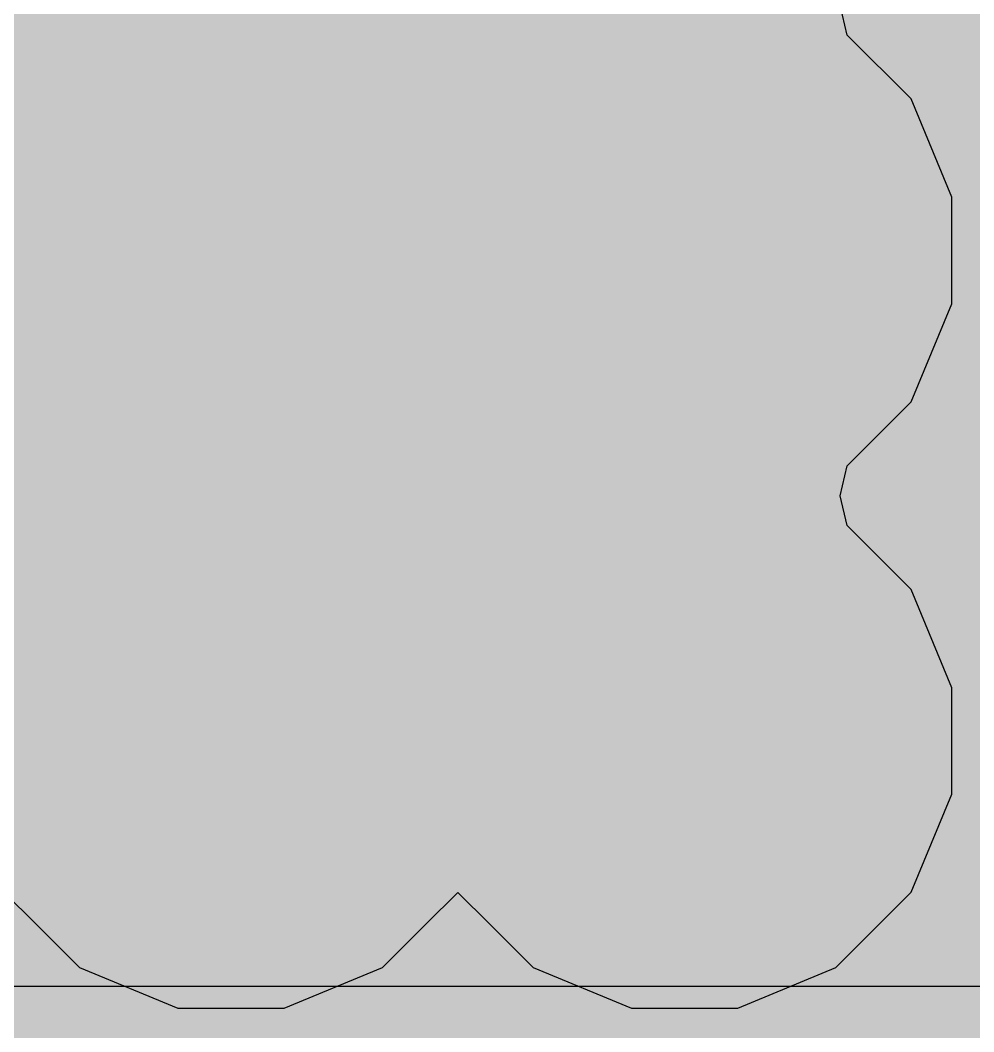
# Model space of a CAD drawing. Header units: inches. Extents: x -5 to 5328, y -4 to 5281.
# Drawn here: x 12.536 to 14.512, y 4.432 to 6.528 of the extents above; entities that cross this region are included whole.
import ezdxf

# ---------------------------------------------------------------- set-up
doc = ezdxf.new("R2010")
doc.units = ezdxf.units.IN
for name, color, linetype in [('Bottom Layer', 5, 'Continuous'), ('Bottom Solder', 6, 'Continuous'), ('Drill Drawing', 1, 'Continuous'), ('Layer 1', 16, 'Continuous'), ('Layer 2', 76, 'Continuous'), ('Top Layer', 1, 'Continuous'), ('Top Solder', 216, 'Continuous'), ('Via Holes', 16, 'Continuous')]:
    doc.layers.add(name, color=color, linetype=linetype)

# ---------------------------------------------------------------- blocks, each defined once
blk = doc.blocks.new('F____0805_139')
at = {"layer": 'Top Solder'}
blk.add_hatch(color=216, dxfattribs=at).paths.add_polyline_path([(1.7016, -0.9516), (0.4984, -0.9516), (0.4984, 0.9516), (1.7016, 0.9516)])

msp = doc.modelspace()

# ---------------------------------------------------------------- hatches: boundary and pattern name
at = {"layer": 'Bottom Layer'}
h = msp.add_hatch(color=5, dxfattribs=at)
edge = h.paths.add_edge_path()
edge.add_arc((12.9732, 6.0512), 0.3, 0, 360)
h = msp.add_hatch(color=5, dxfattribs=at)
edge = h.paths.add_edge_path()
edge.add_arc((13.913, 6.0512), 0.3, 0, 360)
h = msp.add_hatch(color=5, dxfattribs=at)
edge = h.paths.add_edge_path()
edge.add_arc((12.9732, 5.0352), 0.3, 0, 360)
h = msp.add_hatch(color=5, dxfattribs=at)
edge = h.paths.add_edge_path()
edge.add_arc((13.913, 5.0352), 0.3, 0, 360)
at = {"layer": 'Bottom Solder'}
h = msp.add_hatch(color=6, dxfattribs=at)
edge = h.paths.add_edge_path()
edge.add_arc((12.9732, 6.0512), 0.4016, 0, 360)
h = msp.add_hatch(color=6, dxfattribs=at)
edge = h.paths.add_edge_path()
edge.add_arc((13.913, 6.0512), 0.4016, 0, 360)
h = msp.add_hatch(color=6, dxfattribs=at)
edge = h.paths.add_edge_path()
edge.add_arc((12.9732, 5.0352), 0.4016, 0, 360)
h = msp.add_hatch(color=6, dxfattribs=at)
edge = h.paths.add_edge_path()
edge.add_arc((13.913, 5.0352), 0.4016, 0, 360)
at = {"layer": 'Layer 1'}
h = msp.add_hatch(color=16, dxfattribs=at)
edge = h.paths.add_edge_path()
edge.add_arc((12.9732, 6.0512), 0.3, 0, 360)
h = msp.add_hatch(color=16, dxfattribs=at)
edge = h.paths.add_edge_path()
edge.add_arc((13.913, 6.0512), 0.3, 0, 360)
h = msp.add_hatch(color=16, dxfattribs=at)
edge = h.paths.add_edge_path()
edge.add_arc((12.9732, 5.0352), 0.3, 0, 360)
h = msp.add_hatch(color=16, dxfattribs=at)
edge = h.paths.add_edge_path()
edge.add_arc((13.913, 5.0352), 0.3, 0, 360)
at = {"layer": 'Layer 2'}
h = msp.add_hatch(color=76, dxfattribs=at)
edge = h.paths.add_edge_path()
edge.add_arc((12.9732, 6.0512), 0.3, 0, 360)
h = msp.add_hatch(color=76, dxfattribs=at)
edge = h.paths.add_edge_path()
edge.add_arc((13.913, 6.0512), 0.3, 0, 360)
h = msp.add_hatch(color=76, dxfattribs=at)
edge = h.paths.add_edge_path()
edge.add_arc((12.9732, 5.0352), 0.3, 0, 360)
h = msp.add_hatch(color=76, dxfattribs=at)
edge = h.paths.add_edge_path()
edge.add_arc((13.913, 5.0352), 0.3, 0, 360)
at = {"layer": 'Top Layer'}
msp.add_hatch(color=1, dxfattribs=at).paths.add_polyline_path([(11.4375, 3.9864), (16.2205, 3.9864), (16.2205, 8.0932), (11.4375, 8.0932)])
h = msp.add_hatch(color=1, dxfattribs=at)
edge = h.paths.add_edge_path()
edge.add_arc((12.9732, 6.0512), 0.3, 0, 360)
h = msp.add_hatch(color=1, dxfattribs=at)
edge = h.paths.add_edge_path()
edge.add_arc((13.913, 6.0512), 0.3, 0, 360)
h = msp.add_hatch(color=1, dxfattribs=at)
edge = h.paths.add_edge_path()
edge.add_arc((12.9732, 5.0352), 0.3, 0, 360)
h = msp.add_hatch(color=1, dxfattribs=at)
edge = h.paths.add_edge_path()
edge.add_arc((13.913, 5.0352), 0.3, 0, 360)
at = {"layer": 'Top Solder'}
h = msp.add_hatch(color=216, dxfattribs=at)
edge = h.paths.add_edge_path()
edge.add_arc((12.9732, 6.0512), 0.4016, 0, 360)
h = msp.add_hatch(color=216, dxfattribs=at)
edge = h.paths.add_edge_path()
edge.add_arc((13.913, 6.0512), 0.4016, 0, 360)
h = msp.add_hatch(color=216, dxfattribs=at)
edge = h.paths.add_edge_path()
edge.add_arc((12.9732, 5.0352), 0.4016, 0, 360)
h = msp.add_hatch(color=216, dxfattribs=at)
edge = h.paths.add_edge_path()
edge.add_arc((13.913, 5.0352), 0.4016, 0, 360)
at = {"layer": 'Via Holes'}
h = msp.add_hatch(color=7, dxfattribs=at)
edge = h.paths.add_edge_path()
edge.add_arc((12.9732, 6.0512), 0.15, 0, 360)
h = msp.add_hatch(color=7, dxfattribs=at)
edge = h.paths.add_edge_path()
edge.add_arc((13.913, 6.0512), 0.15, 0, 360)
h = msp.add_hatch(color=7, dxfattribs=at)
edge = h.paths.add_edge_path()
edge.add_arc((12.9732, 5.0352), 0.15, 0, 360)
h = msp.add_hatch(color=7, dxfattribs=at)
edge = h.paths.add_edge_path()
edge.add_arc((13.913, 5.0352), 0.15, 0, 360)

# ---------------------------------------------------------------- linework, layer by layer
at = {"layer": 'Bottom Layer'}
for p, q in [((14.2503, 6.4974), (14.2358, 6.5592)), ((14.3826, 6.3651), (14.2503, 6.4974)), ((14.467, 6.1614), (14.3826, 6.3651)), ((14.467, 5.941), (14.467, 6.1614)), ((14.3826, 5.7374), (14.467, 5.941)), ((14.2503, 5.6051), (14.3826, 5.7374)), ((14.2358, 5.5432), (14.2503, 5.6051)), ((14.2503, 5.4814), (14.2358, 5.5432)), ((14.3826, 5.3491), (14.2503, 5.4814)), ((14.467, 5.1454), (14.3826, 5.3491)), ((14.467, 4.925), (14.467, 5.1454)), ((14.3826, 4.7214), (14.467, 4.925)), ((12.5033, 4.7212), (12.5696, 4.6553)), ((13.3767, 4.6553), (13.4431, 4.7212)), ((13.4431, 4.7212), (13.5094, 4.6553)), ((14.2268, 4.5656), (14.3826, 4.7214)), ((12.5696, 4.6553), (12.6594, 4.5656)), ((13.287, 4.5656), (13.3767, 4.6553)), ((13.5094, 4.6553), (13.5992, 4.5656)), ((12.6594, 4.5656), (12.863, 4.4812)), ((13.0834, 4.4812), (13.287, 4.5656)), ((13.5992, 4.5656), (13.8028, 4.4812)), ((14.0232, 4.4812), (14.2268, 4.5656)), ((12.863, 4.4812), (13.0834, 4.4812)), ((13.8028, 4.4812), (14.0232, 4.4812))]:
    msp.add_line(p, q, dxfattribs=at)
at = {"layer": 'Drill Drawing'}
for points in [[(12.8462, 6.1782, 0.0508, 0.0508, 0), (12.9732, 6.3052, 0.0508, 0.0508, 0)], [(12.9732, 6.3052, 0.0508, 0.0508, 0), (13.1002, 6.1782, 0.0508, 0.0508, 0)], [(13.786, 6.1782, 0.0508, 0.0508, 0), (13.913, 6.3052, 0.0508, 0.0508, 0)], [(13.913, 6.3052, 0.0508, 0.0508, 0), (14.04, 6.1782, 0.0508, 0.0508, 0)], [(12.897, 6.1274, 0.0508, 0.0508, 0), (12.9732, 6.2036, 0.0508, 0.0508, 0)], [(12.9732, 6.2036, 0.0508, 0.0508, 0), (13.0494, 6.1274, 0.0508, 0.0508, 0)], [(13.8368, 6.1274, 0.0508, 0.0508, 0), (13.913, 6.2036, 0.0508, 0.0508, 0)], [(13.913, 6.2036, 0.0508, 0.0508, 0), (13.9892, 6.1274, 0.0508, 0.0508, 0)], [(12.7192, 6.1782, 0.0508, 0.0508, 0), (12.8462, 6.0512, 0.0508, 0.0508, 0)], [(12.7192, 6.1782, 0.0508, 0.0508, 0), (12.8462, 6.1782, 0.0508, 0.0508, 0)], [(13.1002, 6.1782, 0.0508, 0.0508, 0), (13.2272, 6.1782, 0.0508, 0.0508, 0)], [(13.1002, 6.0512, 0.0508, 0.0508, 0), (13.2272, 6.1782, 0.0508, 0.0508, 0)], [(13.659, 6.1782, 0.0508, 0.0508, 0), (13.786, 6.0512, 0.0508, 0.0508, 0)], [(13.659, 6.1782, 0.0508, 0.0508, 0), (13.786, 6.1782, 0.0508, 0.0508, 0)], [(14.04, 6.1782, 0.0508, 0.0508, 0), (14.167, 6.1782, 0.0508, 0.0508, 0)], [(14.04, 6.0512, 0.0508, 0.0508, 0), (14.167, 6.1782, 0.0508, 0.0508, 0)], [(12.8208, 6.1274, 0.0508, 0.0508, 0), (12.897, 6.0512, 0.0508, 0.0508, 0)], [(12.8208, 6.1274, 0.0508, 0.0508, 0), (12.897, 6.1274, 0.0508, 0.0508, 0)], [(13.0494, 6.1274, 0.0508, 0.0508, 0), (13.1256, 6.1274, 0.0508, 0.0508, 0)], [(13.0494, 6.0512, 0.0508, 0.0508, 0), (13.1256, 6.1274, 0.0508, 0.0508, 0)], [(13.7606, 6.1274, 0.0508, 0.0508, 0), (13.8368, 6.0512, 0.0508, 0.0508, 0)], [(13.7606, 6.1274, 0.0508, 0.0508, 0), (13.8368, 6.1274, 0.0508, 0.0508, 0)], [(13.9892, 6.1274, 0.0508, 0.0508, 0), (14.0654, 6.1274, 0.0508, 0.0508, 0)], [(13.9892, 6.0512, 0.0508, 0.0508, 0), (14.0654, 6.1274, 0.0508, 0.0508, 0)], [(12.7192, 5.9242, 0.0508, 0.0508, 0), (12.8462, 6.0512, 0.0508, 0.0508, 0)], [(12.8208, 5.975, 0.0508, 0.0508, 0), (12.897, 6.0512, 0.0508, 0.0508, 0)], [(13.0494, 6.0512, 0.0508, 0.0508, 0), (13.1256, 5.975, 0.0508, 0.0508, 0)], [(13.1002, 6.0512, 0.0508, 0.0508, 0), (13.2272, 5.9242, 0.0508, 0.0508, 0)], [(13.659, 5.9242, 0.0508, 0.0508, 0), (13.786, 6.0512, 0.0508, 0.0508, 0)], [(13.7606, 5.975, 0.0508, 0.0508, 0), (13.8368, 6.0512, 0.0508, 0.0508, 0)], [(13.9892, 6.0512, 0.0508, 0.0508, 0), (14.0654, 5.975, 0.0508, 0.0508, 0)], [(14.04, 6.0512, 0.0508, 0.0508, 0), (14.167, 5.9242, 0.0508, 0.0508, 0)], [(12.8208, 5.975, 0.0508, 0.0508, 0), (12.897, 5.975, 0.0508, 0.0508, 0)], [(12.897, 5.975, 0.0508, 0.0508, 0), (12.9732, 5.8988, 0.0508, 0.0508, 0)], [(12.9732, 5.8988, 0.0508, 0.0508, 0), (13.0494, 5.975, 0.0508, 0.0508, 0)], [(13.0494, 5.975, 0.0508, 0.0508, 0), (13.1256, 5.975, 0.0508, 0.0508, 0)], [(13.7606, 5.975, 0.0508, 0.0508, 0), (13.8368, 5.975, 0.0508, 0.0508, 0)], [(13.8368, 5.975, 0.0508, 0.0508, 0), (13.913, 5.8988, 0.0508, 0.0508, 0)], [(13.913, 5.8988, 0.0508, 0.0508, 0), (13.9892, 5.975, 0.0508, 0.0508, 0)], [(13.9892, 5.975, 0.0508, 0.0508, 0), (14.0654, 5.975, 0.0508, 0.0508, 0)], [(12.7192, 5.9242, 0.0508, 0.0508, 0), (12.8462, 5.9242, 0.0508, 0.0508, 0)], [(12.8462, 5.9242, 0.0508, 0.0508, 0), (12.9732, 5.7972, 0.0508, 0.0508, 0)], [(12.9732, 5.7972, 0.0508, 0.0508, 0), (13.1002, 5.9242, 0.0508, 0.0508, 0)], [(13.1002, 5.9242, 0.0508, 0.0508, 0), (13.2272, 5.9242, 0.0508, 0.0508, 0)], [(13.659, 5.9242, 0.0508, 0.0508, 0), (13.786, 5.9242, 0.0508, 0.0508, 0)], [(13.786, 5.9242, 0.0508, 0.0508, 0), (13.913, 5.7972, 0.0508, 0.0508, 0)], [(13.913, 5.7972, 0.0508, 0.0508, 0), (14.04, 5.9242, 0.0508, 0.0508, 0)], [(14.04, 5.9242, 0.0508, 0.0508, 0), (14.167, 5.9242, 0.0508, 0.0508, 0)], [(12.8462, 5.1622, 0.0508, 0.0508, 0), (12.9732, 5.2892, 0.0508, 0.0508, 0)], [(12.9732, 5.2892, 0.0508, 0.0508, 0), (13.1002, 5.1622, 0.0508, 0.0508, 0)], [(13.786, 5.1622, 0.0508, 0.0508, 0), (13.913, 5.2892, 0.0508, 0.0508, 0)], [(13.913, 5.2892, 0.0508, 0.0508, 0), (14.04, 5.1622, 0.0508, 0.0508, 0)], [(12.897, 5.1114, 0.0508, 0.0508, 0), (12.9732, 5.1876, 0.0508, 0.0508, 0)], [(12.9732, 5.1876, 0.0508, 0.0508, 0), (13.0494, 5.1114, 0.0508, 0.0508, 0)], [(13.8368, 5.1114, 0.0508, 0.0508, 0), (13.913, 5.1876, 0.0508, 0.0508, 0)], [(13.913, 5.1876, 0.0508, 0.0508, 0), (13.9892, 5.1114, 0.0508, 0.0508, 0)], [(12.7192, 5.1622, 0.0508, 0.0508, 0), (12.8462, 5.0352, 0.0508, 0.0508, 0)], [(12.7192, 5.1622, 0.0508, 0.0508, 0), (12.8462, 5.1622, 0.0508, 0.0508, 0)], [(13.1002, 5.1622, 0.0508, 0.0508, 0), (13.2272, 5.1622, 0.0508, 0.0508, 0)], [(13.1002, 5.0352, 0.0508, 0.0508, 0), (13.2272, 5.1622, 0.0508, 0.0508, 0)], [(13.659, 5.1622, 0.0508, 0.0508, 0), (13.786, 5.0352, 0.0508, 0.0508, 0)], [(13.659, 5.1622, 0.0508, 0.0508, 0), (13.786, 5.1622, 0.0508, 0.0508, 0)], [(14.04, 5.1622, 0.0508, 0.0508, 0), (14.167, 5.1622, 0.0508, 0.0508, 0)], [(14.04, 5.0352, 0.0508, 0.0508, 0), (14.167, 5.1622, 0.0508, 0.0508, 0)], [(12.8208, 5.1114, 0.0508, 0.0508, 0), (12.897, 5.0352, 0.0508, 0.0508, 0)], [(12.8208, 5.1114, 0.0508, 0.0508, 0), (12.897, 5.1114, 0.0508, 0.0508, 0)], [(13.0494, 5.1114, 0.0508, 0.0508, 0), (13.1256, 5.1114, 0.0508, 0.0508, 0)], [(13.0494, 5.0352, 0.0508, 0.0508, 0), (13.1256, 5.1114, 0.0508, 0.0508, 0)], [(13.7606, 5.1114, 0.0508, 0.0508, 0), (13.8368, 5.0352, 0.0508, 0.0508, 0)], [(13.7606, 5.1114, 0.0508, 0.0508, 0), (13.8368, 5.1114, 0.0508, 0.0508, 0)], [(13.9892, 5.1114, 0.0508, 0.0508, 0), (14.0654, 5.1114, 0.0508, 0.0508, 0)], [(13.9892, 5.0352, 0.0508, 0.0508, 0), (14.0654, 5.1114, 0.0508, 0.0508, 0)], [(12.7192, 4.9082, 0.0508, 0.0508, 0), (12.8462, 5.0352, 0.0508, 0.0508, 0)], [(12.8208, 4.959, 0.0508, 0.0508, 0), (12.897, 5.0352, 0.0508, 0.0508, 0)], [(13.0494, 5.0352, 0.0508, 0.0508, 0), (13.1256, 4.959, 0.0508, 0.0508, 0)], [(13.1002, 5.0352, 0.0508, 0.0508, 0), (13.2272, 4.9082, 0.0508, 0.0508, 0)], [(13.659, 4.9082, 0.0508, 0.0508, 0), (13.786, 5.0352, 0.0508, 0.0508, 0)], [(13.7606, 4.959, 0.0508, 0.0508, 0), (13.8368, 5.0352, 0.0508, 0.0508, 0)], [(13.9892, 5.0352, 0.0508, 0.0508, 0), (14.0654, 4.959, 0.0508, 0.0508, 0)], [(14.04, 5.0352, 0.0508, 0.0508, 0), (14.167, 4.9082, 0.0508, 0.0508, 0)], [(12.8208, 4.959, 0.0508, 0.0508, 0), (12.897, 4.959, 0.0508, 0.0508, 0)], [(12.897, 4.959, 0.0508, 0.0508, 0), (12.9732, 4.8828, 0.0508, 0.0508, 0)], [(12.9732, 4.8828, 0.0508, 0.0508, 0), (13.0494, 4.959, 0.0508, 0.0508, 0)], [(13.0494, 4.959, 0.0508, 0.0508, 0), (13.1256, 4.959, 0.0508, 0.0508, 0)], [(13.7606, 4.959, 0.0508, 0.0508, 0), (13.8368, 4.959, 0.0508, 0.0508, 0)], [(13.8368, 4.959, 0.0508, 0.0508, 0), (13.913, 4.8828, 0.0508, 0.0508, 0)], [(13.913, 4.8828, 0.0508, 0.0508, 0), (13.9892, 4.959, 0.0508, 0.0508, 0)], [(13.9892, 4.959, 0.0508, 0.0508, 0), (14.0654, 4.959, 0.0508, 0.0508, 0)], [(12.7192, 4.9082, 0.0508, 0.0508, 0), (12.8462, 4.9082, 0.0508, 0.0508, 0)], [(12.8462, 4.9082, 0.0508, 0.0508, 0), (12.9732, 4.7812, 0.0508, 0.0508, 0)], [(12.9732, 4.7812, 0.0508, 0.0508, 0), (13.1002, 4.9082, 0.0508, 0.0508, 0)], [(13.1002, 4.9082, 0.0508, 0.0508, 0), (13.2272, 4.9082, 0.0508, 0.0508, 0)], [(13.659, 4.9082, 0.0508, 0.0508, 0), (13.786, 4.9082, 0.0508, 0.0508, 0)], [(13.786, 4.9082, 0.0508, 0.0508, 0), (13.913, 4.7812, 0.0508, 0.0508, 0)], [(13.913, 4.7812, 0.0508, 0.0508, 0), (14.04, 4.9082, 0.0508, 0.0508, 0)], [(14.04, 4.9082, 0.0508, 0.0508, 0), (14.167, 4.9082, 0.0508, 0.0508, 0)]]:
    msp.add_lwpolyline(points, format="xyseb", dxfattribs=at)
for points in [[(12.9605, 6.3052, 0.0254, 0.0254, 1), (12.9859, 6.3052, 0.0254, 0.0254, 1)], [(12.9605, 6.3052, 0.0254, 0.0254, 1), (12.9859, 6.3052, 0.0254, 0.0254, 1)], [(13.9003, 6.3052, 0.0254, 0.0254, 1), (13.9257, 6.3052, 0.0254, 0.0254, 1)], [(13.9003, 6.3052, 0.0254, 0.0254, 1), (13.9257, 6.3052, 0.0254, 0.0254, 1)], [(12.9605, 6.2036, 0.0254, 0.0254, 1), (12.9859, 6.2036, 0.0254, 0.0254, 1)], [(12.9605, 6.2036, 0.0254, 0.0254, 1), (12.9859, 6.2036, 0.0254, 0.0254, 1)], [(13.9003, 6.2036, 0.0254, 0.0254, 1), (13.9257, 6.2036, 0.0254, 0.0254, 1)], [(13.9003, 6.2036, 0.0254, 0.0254, 1), (13.9257, 6.2036, 0.0254, 0.0254, 1)], [(12.7065, 6.1782, 0.0254, 0.0254, 1), (12.7319, 6.1782, 0.0254, 0.0254, 1)], [(12.7065, 6.1782, 0.0254, 0.0254, 1), (12.7319, 6.1782, 0.0254, 0.0254, 1)], [(12.8335, 6.1782, 0.0254, 0.0254, 1), (12.8589, 6.1782, 0.0254, 0.0254, 1)], [(12.8335, 6.1782, 0.0254, 0.0254, 1), (12.8589, 6.1782, 0.0254, 0.0254, 1)], [(13.0875, 6.1782, 0.0254, 0.0254, 1), (13.1129, 6.1782, 0.0254, 0.0254, 1)], [(13.0875, 6.1782, 0.0254, 0.0254, 1), (13.1129, 6.1782, 0.0254, 0.0254, 1)], [(13.2145, 6.1782, 0.0254, 0.0254, 1), (13.2399, 6.1782, 0.0254, 0.0254, 1)], [(13.2145, 6.1782, 0.0254, 0.0254, 1), (13.2399, 6.1782, 0.0254, 0.0254, 1)], [(13.6463, 6.1782, 0.0254, 0.0254, 1), (13.6717, 6.1782, 0.0254, 0.0254, 1)], [(13.6463, 6.1782, 0.0254, 0.0254, 1), (13.6717, 6.1782, 0.0254, 0.0254, 1)], [(13.7733, 6.1782, 0.0254, 0.0254, 1), (13.7987, 6.1782, 0.0254, 0.0254, 1)], [(13.7733, 6.1782, 0.0254, 0.0254, 1), (13.7987, 6.1782, 0.0254, 0.0254, 1)], [(14.0273, 6.1782, 0.0254, 0.0254, 1), (14.0527, 6.1782, 0.0254, 0.0254, 1)], [(14.0273, 6.1782, 0.0254, 0.0254, 1), (14.0527, 6.1782, 0.0254, 0.0254, 1)], [(14.1543, 6.1782, 0.0254, 0.0254, 1), (14.1797, 6.1782, 0.0254, 0.0254, 1)], [(14.1543, 6.1782, 0.0254, 0.0254, 1), (14.1797, 6.1782, 0.0254, 0.0254, 1)], [(12.8081, 6.1274, 0.0254, 0.0254, 1), (12.8335, 6.1274, 0.0254, 0.0254, 1)], [(12.8081, 6.1274, 0.0254, 0.0254, 1), (12.8335, 6.1274, 0.0254, 0.0254, 1)], [(12.8843, 6.1274, 0.0254, 0.0254, 1), (12.9097, 6.1274, 0.0254, 0.0254, 1)], [(12.8843, 6.1274, 0.0254, 0.0254, 1), (12.9097, 6.1274, 0.0254, 0.0254, 1)], [(13.0367, 6.1274, 0.0254, 0.0254, 1), (13.0621, 6.1274, 0.0254, 0.0254, 1)], [(13.0367, 6.1274, 0.0254, 0.0254, 1), (13.0621, 6.1274, 0.0254, 0.0254, 1)], [(13.1129, 6.1274, 0.0254, 0.0254, 1), (13.1383, 6.1274, 0.0254, 0.0254, 1)], [(13.1129, 6.1274, 0.0254, 0.0254, 1), (13.1383, 6.1274, 0.0254, 0.0254, 1)], [(13.7479, 6.1274, 0.0254, 0.0254, 1), (13.7733, 6.1274, 0.0254, 0.0254, 1)], [(13.7479, 6.1274, 0.0254, 0.0254, 1), (13.7733, 6.1274, 0.0254, 0.0254, 1)], [(13.8241, 6.1274, 0.0254, 0.0254, 1), (13.8495, 6.1274, 0.0254, 0.0254, 1)], [(13.8241, 6.1274, 0.0254, 0.0254, 1), (13.8495, 6.1274, 0.0254, 0.0254, 1)], [(13.9765, 6.1274, 0.0254, 0.0254, 1), (14.0019, 6.1274, 0.0254, 0.0254, 1)], [(13.9765, 6.1274, 0.0254, 0.0254, 1), (14.0019, 6.1274, 0.0254, 0.0254, 1)], [(14.0527, 6.1274, 0.0254, 0.0254, 1), (14.0781, 6.1274, 0.0254, 0.0254, 1)], [(14.0527, 6.1274, 0.0254, 0.0254, 1), (14.0781, 6.1274, 0.0254, 0.0254, 1)], [(12.8335, 6.0512, 0.0254, 0.0254, 1), (12.8589, 6.0512, 0.0254, 0.0254, 1)], [(12.8335, 6.0512, 0.0254, 0.0254, 1), (12.8589, 6.0512, 0.0254, 0.0254, 1)], [(12.8843, 6.0512, 0.0254, 0.0254, 1), (12.9097, 6.0512, 0.0254, 0.0254, 1)], [(12.8843, 6.0512, 0.0254, 0.0254, 1), (12.9097, 6.0512, 0.0254, 0.0254, 1)], [(13.0367, 6.0512, 0.0254, 0.0254, 1), (13.0621, 6.0512, 0.0254, 0.0254, 1)], [(13.0367, 6.0512, 0.0254, 0.0254, 1), (13.0621, 6.0512, 0.0254, 0.0254, 1)], [(13.0875, 6.0512, 0.0254, 0.0254, 1), (13.1129, 6.0512, 0.0254, 0.0254, 1)], [(13.0875, 6.0512, 0.0254, 0.0254, 1), (13.1129, 6.0512, 0.0254, 0.0254, 1)], [(13.7733, 6.0512, 0.0254, 0.0254, 1), (13.7987, 6.0512, 0.0254, 0.0254, 1)], [(13.7733, 6.0512, 0.0254, 0.0254, 1), (13.7987, 6.0512, 0.0254, 0.0254, 1)], [(13.8241, 6.0512, 0.0254, 0.0254, 1), (13.8495, 6.0512, 0.0254, 0.0254, 1)], [(13.8241, 6.0512, 0.0254, 0.0254, 1), (13.8495, 6.0512, 0.0254, 0.0254, 1)], [(13.9765, 6.0512, 0.0254, 0.0254, 1), (14.0019, 6.0512, 0.0254, 0.0254, 1)], [(13.9765, 6.0512, 0.0254, 0.0254, 1), (14.0019, 6.0512, 0.0254, 0.0254, 1)], [(14.0273, 6.0512, 0.0254, 0.0254, 1), (14.0527, 6.0512, 0.0254, 0.0254, 1)], [(14.0273, 6.0512, 0.0254, 0.0254, 1), (14.0527, 6.0512, 0.0254, 0.0254, 1)], [(12.8081, 5.975, 0.0254, 0.0254, 1), (12.8335, 5.975, 0.0254, 0.0254, 1)], [(12.8081, 5.975, 0.0254, 0.0254, 1), (12.8335, 5.975, 0.0254, 0.0254, 1)], [(12.8843, 5.975, 0.0254, 0.0254, 1), (12.9097, 5.975, 0.0254, 0.0254, 1)], [(12.8843, 5.975, 0.0254, 0.0254, 1), (12.9097, 5.975, 0.0254, 0.0254, 1)], [(13.0367, 5.975, 0.0254, 0.0254, 1), (13.0621, 5.975, 0.0254, 0.0254, 1)], [(13.0367, 5.975, 0.0254, 0.0254, 1), (13.0621, 5.975, 0.0254, 0.0254, 1)], [(13.1129, 5.975, 0.0254, 0.0254, 1), (13.1383, 5.975, 0.0254, 0.0254, 1)], [(13.1129, 5.975, 0.0254, 0.0254, 1), (13.1383, 5.975, 0.0254, 0.0254, 1)], [(13.7479, 5.975, 0.0254, 0.0254, 1), (13.7733, 5.975, 0.0254, 0.0254, 1)], [(13.7479, 5.975, 0.0254, 0.0254, 1), (13.7733, 5.975, 0.0254, 0.0254, 1)], [(13.8241, 5.975, 0.0254, 0.0254, 1), (13.8495, 5.975, 0.0254, 0.0254, 1)], [(13.8241, 5.975, 0.0254, 0.0254, 1), (13.8495, 5.975, 0.0254, 0.0254, 1)], [(13.9765, 5.975, 0.0254, 0.0254, 1), (14.0019, 5.975, 0.0254, 0.0254, 1)], [(13.9765, 5.975, 0.0254, 0.0254, 1), (14.0019, 5.975, 0.0254, 0.0254, 1)], [(14.0527, 5.975, 0.0254, 0.0254, 1), (14.0781, 5.975, 0.0254, 0.0254, 1)], [(14.0527, 5.975, 0.0254, 0.0254, 1), (14.0781, 5.975, 0.0254, 0.0254, 1)], [(12.7065, 5.9242, 0.0254, 0.0254, 1), (12.7319, 5.9242, 0.0254, 0.0254, 1)], [(12.7065, 5.9242, 0.0254, 0.0254, 1), (12.7319, 5.9242, 0.0254, 0.0254, 1)], [(12.8335, 5.9242, 0.0254, 0.0254, 1), (12.8589, 5.9242, 0.0254, 0.0254, 1)], [(12.8335, 5.9242, 0.0254, 0.0254, 1), (12.8589, 5.9242, 0.0254, 0.0254, 1)], [(13.0875, 5.9242, 0.0254, 0.0254, 1), (13.1129, 5.9242, 0.0254, 0.0254, 1)], [(13.0875, 5.9242, 0.0254, 0.0254, 1), (13.1129, 5.9242, 0.0254, 0.0254, 1)], [(13.2145, 5.9242, 0.0254, 0.0254, 1), (13.2399, 5.9242, 0.0254, 0.0254, 1)], [(13.2145, 5.9242, 0.0254, 0.0254, 1), (13.2399, 5.9242, 0.0254, 0.0254, 1)], [(13.6463, 5.9242, 0.0254, 0.0254, 1), (13.6717, 5.9242, 0.0254, 0.0254, 1)], [(13.6463, 5.9242, 0.0254, 0.0254, 1), (13.6717, 5.9242, 0.0254, 0.0254, 1)], [(13.7733, 5.9242, 0.0254, 0.0254, 1), (13.7987, 5.9242, 0.0254, 0.0254, 1)], [(13.7733, 5.9242, 0.0254, 0.0254, 1), (13.7987, 5.9242, 0.0254, 0.0254, 1)], [(14.0273, 5.9242, 0.0254, 0.0254, 1), (14.0527, 5.9242, 0.0254, 0.0254, 1)], [(14.0273, 5.9242, 0.0254, 0.0254, 1), (14.0527, 5.9242, 0.0254, 0.0254, 1)], [(14.1543, 5.9242, 0.0254, 0.0254, 1), (14.1797, 5.9242, 0.0254, 0.0254, 1)], [(14.1543, 5.9242, 0.0254, 0.0254, 1), (14.1797, 5.9242, 0.0254, 0.0254, 1)], [(12.9605, 5.8988, 0.0254, 0.0254, 1), (12.9859, 5.8988, 0.0254, 0.0254, 1)], [(12.9605, 5.8988, 0.0254, 0.0254, 1), (12.9859, 5.8988, 0.0254, 0.0254, 1)], [(13.9003, 5.8988, 0.0254, 0.0254, 1), (13.9257, 5.8988, 0.0254, 0.0254, 1)], [(13.9003, 5.8988, 0.0254, 0.0254, 1), (13.9257, 5.8988, 0.0254, 0.0254, 1)], [(12.9605, 5.7972, 0.0254, 0.0254, 1), (12.9859, 5.7972, 0.0254, 0.0254, 1)], [(12.9605, 5.7972, 0.0254, 0.0254, 1), (12.9859, 5.7972, 0.0254, 0.0254, 1)], [(13.9003, 5.7972, 0.0254, 0.0254, 1), (13.9257, 5.7972, 0.0254, 0.0254, 1)], [(13.9003, 5.7972, 0.0254, 0.0254, 1), (13.9257, 5.7972, 0.0254, 0.0254, 1)], [(12.9605, 5.2892, 0.0254, 0.0254, 1), (12.9859, 5.2892, 0.0254, 0.0254, 1)], [(12.9605, 5.2892, 0.0254, 0.0254, 1), (12.9859, 5.2892, 0.0254, 0.0254, 1)], [(13.9003, 5.2892, 0.0254, 0.0254, 1), (13.9257, 5.2892, 0.0254, 0.0254, 1)], [(13.9003, 5.2892, 0.0254, 0.0254, 1), (13.9257, 5.2892, 0.0254, 0.0254, 1)], [(12.9605, 5.1876, 0.0254, 0.0254, 1), (12.9859, 5.1876, 0.0254, 0.0254, 1)], [(12.9605, 5.1876, 0.0254, 0.0254, 1), (12.9859, 5.1876, 0.0254, 0.0254, 1)], [(13.9003, 5.1876, 0.0254, 0.0254, 1), (13.9257, 5.1876, 0.0254, 0.0254, 1)], [(13.9003, 5.1876, 0.0254, 0.0254, 1), (13.9257, 5.1876, 0.0254, 0.0254, 1)], [(12.7065, 5.1622, 0.0254, 0.0254, 1), (12.7319, 5.1622, 0.0254, 0.0254, 1)], [(12.7065, 5.1622, 0.0254, 0.0254, 1), (12.7319, 5.1622, 0.0254, 0.0254, 1)], [(12.8335, 5.1622, 0.0254, 0.0254, 1), (12.8589, 5.1622, 0.0254, 0.0254, 1)], [(12.8335, 5.1622, 0.0254, 0.0254, 1), (12.8589, 5.1622, 0.0254, 0.0254, 1)], [(13.0875, 5.1622, 0.0254, 0.0254, 1), (13.1129, 5.1622, 0.0254, 0.0254, 1)], [(13.0875, 5.1622, 0.0254, 0.0254, 1), (13.1129, 5.1622, 0.0254, 0.0254, 1)], [(13.2145, 5.1622, 0.0254, 0.0254, 1), (13.2399, 5.1622, 0.0254, 0.0254, 1)], [(13.2145, 5.1622, 0.0254, 0.0254, 1), (13.2399, 5.1622, 0.0254, 0.0254, 1)], [(13.6463, 5.1622, 0.0254, 0.0254, 1), (13.6717, 5.1622, 0.0254, 0.0254, 1)], [(13.6463, 5.1622, 0.0254, 0.0254, 1), (13.6717, 5.1622, 0.0254, 0.0254, 1)], [(13.7733, 5.1622, 0.0254, 0.0254, 1), (13.7987, 5.1622, 0.0254, 0.0254, 1)], [(13.7733, 5.1622, 0.0254, 0.0254, 1), (13.7987, 5.1622, 0.0254, 0.0254, 1)], [(14.0273, 5.1622, 0.0254, 0.0254, 1), (14.0527, 5.1622, 0.0254, 0.0254, 1)], [(14.0273, 5.1622, 0.0254, 0.0254, 1), (14.0527, 5.1622, 0.0254, 0.0254, 1)], [(14.1543, 5.1622, 0.0254, 0.0254, 1), (14.1797, 5.1622, 0.0254, 0.0254, 1)], [(14.1543, 5.1622, 0.0254, 0.0254, 1), (14.1797, 5.1622, 0.0254, 0.0254, 1)], [(12.8081, 5.1114, 0.0254, 0.0254, 1), (12.8335, 5.1114, 0.0254, 0.0254, 1)], [(12.8081, 5.1114, 0.0254, 0.0254, 1), (12.8335, 5.1114, 0.0254, 0.0254, 1)], [(12.8843, 5.1114, 0.0254, 0.0254, 1), (12.9097, 5.1114, 0.0254, 0.0254, 1)], [(12.8843, 5.1114, 0.0254, 0.0254, 1), (12.9097, 5.1114, 0.0254, 0.0254, 1)], [(13.0367, 5.1114, 0.0254, 0.0254, 1), (13.0621, 5.1114, 0.0254, 0.0254, 1)], [(13.0367, 5.1114, 0.0254, 0.0254, 1), (13.0621, 5.1114, 0.0254, 0.0254, 1)], [(13.1129, 5.1114, 0.0254, 0.0254, 1), (13.1383, 5.1114, 0.0254, 0.0254, 1)], [(13.1129, 5.1114, 0.0254, 0.0254, 1), (13.1383, 5.1114, 0.0254, 0.0254, 1)], [(13.7479, 5.1114, 0.0254, 0.0254, 1), (13.7733, 5.1114, 0.0254, 0.0254, 1)], [(13.7479, 5.1114, 0.0254, 0.0254, 1), (13.7733, 5.1114, 0.0254, 0.0254, 1)], [(13.8241, 5.1114, 0.0254, 0.0254, 1), (13.8495, 5.1114, 0.0254, 0.0254, 1)], [(13.8241, 5.1114, 0.0254, 0.0254, 1), (13.8495, 5.1114, 0.0254, 0.0254, 1)], [(13.9765, 5.1114, 0.0254, 0.0254, 1), (14.0019, 5.1114, 0.0254, 0.0254, 1)], [(13.9765, 5.1114, 0.0254, 0.0254, 1), (14.0019, 5.1114, 0.0254, 0.0254, 1)], [(14.0527, 5.1114, 0.0254, 0.0254, 1), (14.0781, 5.1114, 0.0254, 0.0254, 1)], [(14.0527, 5.1114, 0.0254, 0.0254, 1), (14.0781, 5.1114, 0.0254, 0.0254, 1)], [(12.8335, 5.0352, 0.0254, 0.0254, 1), (12.8589, 5.0352, 0.0254, 0.0254, 1)], [(12.8335, 5.0352, 0.0254, 0.0254, 1), (12.8589, 5.0352, 0.0254, 0.0254, 1)], [(12.8843, 5.0352, 0.0254, 0.0254, 1), (12.9097, 5.0352, 0.0254, 0.0254, 1)], [(12.8843, 5.0352, 0.0254, 0.0254, 1), (12.9097, 5.0352, 0.0254, 0.0254, 1)], [(13.0367, 5.0352, 0.0254, 0.0254, 1), (13.0621, 5.0352, 0.0254, 0.0254, 1)], [(13.0367, 5.0352, 0.0254, 0.0254, 1), (13.0621, 5.0352, 0.0254, 0.0254, 1)], [(13.0875, 5.0352, 0.0254, 0.0254, 1), (13.1129, 5.0352, 0.0254, 0.0254, 1)], [(13.0875, 5.0352, 0.0254, 0.0254, 1), (13.1129, 5.0352, 0.0254, 0.0254, 1)], [(13.7733, 5.0352, 0.0254, 0.0254, 1), (13.7987, 5.0352, 0.0254, 0.0254, 1)], [(13.7733, 5.0352, 0.0254, 0.0254, 1), (13.7987, 5.0352, 0.0254, 0.0254, 1)], [(13.8241, 5.0352, 0.0254, 0.0254, 1), (13.8495, 5.0352, 0.0254, 0.0254, 1)], [(13.8241, 5.0352, 0.0254, 0.0254, 1), (13.8495, 5.0352, 0.0254, 0.0254, 1)], [(13.9765, 5.0352, 0.0254, 0.0254, 1), (14.0019, 5.0352, 0.0254, 0.0254, 1)], [(13.9765, 5.0352, 0.0254, 0.0254, 1), (14.0019, 5.0352, 0.0254, 0.0254, 1)], [(14.0273, 5.0352, 0.0254, 0.0254, 1), (14.0527, 5.0352, 0.0254, 0.0254, 1)], [(14.0273, 5.0352, 0.0254, 0.0254, 1), (14.0527, 5.0352, 0.0254, 0.0254, 1)], [(12.8081, 4.959, 0.0254, 0.0254, 1), (12.8335, 4.959, 0.0254, 0.0254, 1)], [(12.8081, 4.959, 0.0254, 0.0254, 1), (12.8335, 4.959, 0.0254, 0.0254, 1)], [(12.8843, 4.959, 0.0254, 0.0254, 1), (12.9097, 4.959, 0.0254, 0.0254, 1)], [(12.8843, 4.959, 0.0254, 0.0254, 1), (12.9097, 4.959, 0.0254, 0.0254, 1)], [(13.0367, 4.959, 0.0254, 0.0254, 1), (13.0621, 4.959, 0.0254, 0.0254, 1)], [(13.0367, 4.959, 0.0254, 0.0254, 1), (13.0621, 4.959, 0.0254, 0.0254, 1)], [(13.1129, 4.959, 0.0254, 0.0254, 1), (13.1383, 4.959, 0.0254, 0.0254, 1)], [(13.1129, 4.959, 0.0254, 0.0254, 1), (13.1383, 4.959, 0.0254, 0.0254, 1)], [(13.7479, 4.959, 0.0254, 0.0254, 1), (13.7733, 4.959, 0.0254, 0.0254, 1)], [(13.7479, 4.959, 0.0254, 0.0254, 1), (13.7733, 4.959, 0.0254, 0.0254, 1)], [(13.8241, 4.959, 0.0254, 0.0254, 1), (13.8495, 4.959, 0.0254, 0.0254, 1)], [(13.8241, 4.959, 0.0254, 0.0254, 1), (13.8495, 4.959, 0.0254, 0.0254, 1)], [(13.9765, 4.959, 0.0254, 0.0254, 1), (14.0019, 4.959, 0.0254, 0.0254, 1)], [(13.9765, 4.959, 0.0254, 0.0254, 1), (14.0019, 4.959, 0.0254, 0.0254, 1)], [(14.0527, 4.959, 0.0254, 0.0254, 1), (14.0781, 4.959, 0.0254, 0.0254, 1)], [(14.0527, 4.959, 0.0254, 0.0254, 1), (14.0781, 4.959, 0.0254, 0.0254, 1)], [(12.7065, 4.9082, 0.0254, 0.0254, 1), (12.7319, 4.9082, 0.0254, 0.0254, 1)], [(12.7065, 4.9082, 0.0254, 0.0254, 1), (12.7319, 4.9082, 0.0254, 0.0254, 1)], [(12.8335, 4.9082, 0.0254, 0.0254, 1), (12.8589, 4.9082, 0.0254, 0.0254, 1)], [(12.8335, 4.9082, 0.0254, 0.0254, 1), (12.8589, 4.9082, 0.0254, 0.0254, 1)], [(13.0875, 4.9082, 0.0254, 0.0254, 1), (13.1129, 4.9082, 0.0254, 0.0254, 1)], [(13.0875, 4.9082, 0.0254, 0.0254, 1), (13.1129, 4.9082, 0.0254, 0.0254, 1)], [(13.2145, 4.9082, 0.0254, 0.0254, 1), (13.2399, 4.9082, 0.0254, 0.0254, 1)], [(13.2145, 4.9082, 0.0254, 0.0254, 1), (13.2399, 4.9082, 0.0254, 0.0254, 1)], [(13.6463, 4.9082, 0.0254, 0.0254, 1), (13.6717, 4.9082, 0.0254, 0.0254, 1)], [(13.6463, 4.9082, 0.0254, 0.0254, 1), (13.6717, 4.9082, 0.0254, 0.0254, 1)], [(13.7733, 4.9082, 0.0254, 0.0254, 1), (13.7987, 4.9082, 0.0254, 0.0254, 1)], [(13.7733, 4.9082, 0.0254, 0.0254, 1), (13.7987, 4.9082, 0.0254, 0.0254, 1)], [(14.0273, 4.9082, 0.0254, 0.0254, 1), (14.0527, 4.9082, 0.0254, 0.0254, 1)], [(14.0273, 4.9082, 0.0254, 0.0254, 1), (14.0527, 4.9082, 0.0254, 0.0254, 1)], [(14.1543, 4.9082, 0.0254, 0.0254, 1), (14.1797, 4.9082, 0.0254, 0.0254, 1)], [(14.1543, 4.9082, 0.0254, 0.0254, 1), (14.1797, 4.9082, 0.0254, 0.0254, 1)], [(12.9605, 4.8828, 0.0254, 0.0254, 1), (12.9859, 4.8828, 0.0254, 0.0254, 1)], [(12.9605, 4.8828, 0.0254, 0.0254, 1), (12.9859, 4.8828, 0.0254, 0.0254, 1)], [(13.9003, 4.8828, 0.0254, 0.0254, 1), (13.9257, 4.8828, 0.0254, 0.0254, 1)], [(13.9003, 4.8828, 0.0254, 0.0254, 1), (13.9257, 4.8828, 0.0254, 0.0254, 1)], [(12.9605, 4.7812, 0.0254, 0.0254, 1), (12.9859, 4.7812, 0.0254, 0.0254, 1)], [(12.9605, 4.7812, 0.0254, 0.0254, 1), (12.9859, 4.7812, 0.0254, 0.0254, 1)], [(13.9003, 4.7812, 0.0254, 0.0254, 1), (13.9257, 4.7812, 0.0254, 0.0254, 1)], [(13.9003, 4.7812, 0.0254, 0.0254, 1), (13.9257, 4.7812, 0.0254, 0.0254, 1)]]:
    msp.add_lwpolyline(points, format="xyseb", close=True, dxfattribs=at)
at = {"layer": 'Layer 1'}
for p, q in [((14.2503, 6.4974), (14.2358, 6.5592)), ((14.3826, 6.3651), (14.2503, 6.4974)), ((14.467, 6.1614), (14.3826, 6.3651)), ((14.467, 5.941), (14.467, 6.1614)), ((14.3826, 5.7374), (14.467, 5.941)), ((14.2503, 5.6051), (14.3826, 5.7374)), ((14.2358, 5.5432), (14.2503, 5.6051)), ((14.2503, 5.4814), (14.2358, 5.5432)), ((14.3826, 5.3491), (14.2503, 5.4814)), ((14.467, 5.1454), (14.3826, 5.3491)), ((14.467, 4.925), (14.467, 5.1454)), ((14.3826, 4.7214), (14.467, 4.925)), ((12.5033, 4.7212), (12.5696, 4.6553)), ((13.3767, 4.6553), (13.4431, 4.7212)), ((13.4431, 4.7212), (13.5094, 4.6553)), ((14.2268, 4.5656), (14.3826, 4.7214)), ((12.5696, 4.6553), (12.6594, 4.5656)), ((13.287, 4.5656), (13.3767, 4.6553)), ((13.5094, 4.6553), (13.5992, 4.5656)), ((12.6594, 4.5656), (12.863, 4.4812)), ((13.0834, 4.4812), (13.287, 4.5656)), ((13.5992, 4.5656), (13.8028, 4.4812)), ((14.0232, 4.4812), (14.2268, 4.5656)), ((12.863, 4.4812), (13.0834, 4.4812)), ((13.8028, 4.4812), (14.0232, 4.4812))]:
    msp.add_line(p, q, dxfattribs=at)
at = {"layer": 'Layer 2'}
msp.add_line((21.3911, 4.5264), (9.1007, 4.5264), dxfattribs=at)

# ---------------------------------------------------------------- block references
at = {"rotation": 90}
msp.add_blockref('F____0805_139', (15.3705, 3.6812), dxfattribs=at)

doc.saveas('drawing.dxf')
